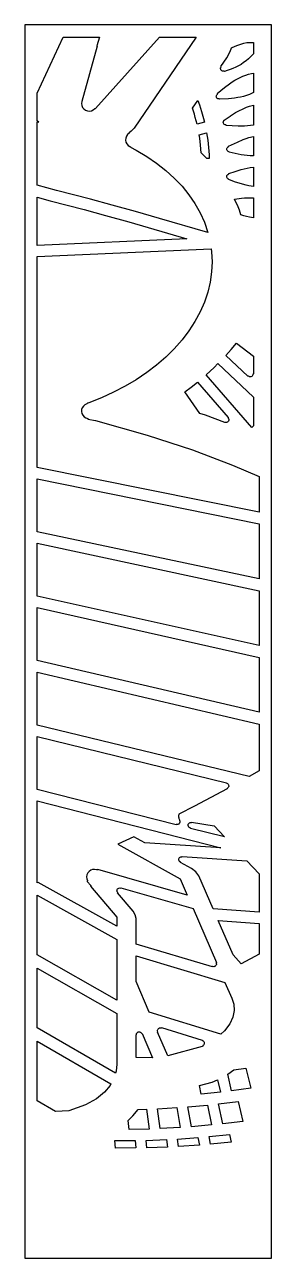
# Model space of a CAD drawing. Extents: x 0 to 400, y 0 to 2000.
import ezdxf

# ---------------------------------------------------------------- set-up
doc = ezdxf.new("R2010")
doc.units = 0
doc.layers.add('CUT', color=1, linetype='CONTINUOUS')
doc.layers.add('OUTLINE', color=7, linetype='CONTINUOUS')

msp = doc.modelspace()

# ---------------------------------------------------------------- linework, layer by layer
at = {"layer": 'CUT'}
for points in [[(101.72, 1860.21), (105.02, 1859.88), (108.28, 1860.44), (111.28, 1861.84), (113.87, 1864.04), (114.29, 1864.18), (114.66, 1864.02), (218.79, 1980), (278.28, 1980), (177.39, 1832.1), (174.44, 1828.84), (172.75, 1827.31), (169.29, 1824.7), (169.4, 1824.29), (169.2, 1823.9), (166.74, 1821.75), (164.95, 1819.08), (163.91, 1816.05), (163.68, 1812.85), (164.29, 1809.69), (165.69, 1806.79), (167.77, 1804.36), (170.46, 1802.52), (171.63, 1801.87), (171.75, 1801.66), (171.71, 1801.2), (180.88, 1796.53), (197.95, 1786.45), (213.98, 1775.53), (228.91, 1763.81), (242.65, 1751.34), (255.15, 1738.17), (266.32, 1724.36), (276.13, 1709.98), (284.52, 1695.08), (291.44, 1679.76), (297.1, 1663.08), (218.69, 1685.81), (179.91, 1696.87), (142.02, 1707.45), (106.98, 1716.9), (51.59, 1731.04), (20, 1739.8), (20, 1842.36), (23.23, 1842.04), (20, 1844.04), (20, 1889), (62.22, 1980), (121.24, 1980), (117.22, 1965.65), (117.58, 1965.37), (117.64, 1964.91), (92.66, 1875.65), (92.2, 1872.33), (92.62, 1869.04), (93.91, 1865.99), (95.96, 1863.37), (98.62, 1861.41)], [(337.75, 1928.9), (333.15, 1927.11), (328.47, 1925.53), (323.85, 1924.17), (323.77, 1924.37), (323.39, 1924.62), (322.3, 1924.5), (321.45, 1924.53), (320.62, 1924.75), (319.5, 1925.33), (318.6, 1926.21), (318.15, 1926.94), (317.85, 1927.73), (317.7, 1928.55), (317.79, 1929.82), (318.05, 1930.63), (318.52, 1931.56), (318.51, 1931.79), (318.27, 1932.15), (327.84, 1946.19), (333.51, 1956.56), (335.35, 1962.44), (341.14, 1965.2), (345.8, 1967.03), (350.6, 1968.61), (355.53, 1969.95), (360.31, 1971), (371, 1971), (371, 1952.68), (366.81, 1948.32), (363.02, 1944.77), (359.1, 1941.48), (355.07, 1938.44), (350.91, 1935.68), (346.63, 1933.17), (342.25, 1930.91)], [(330.62, 1879.85), (316, 1879), (315.95, 1879.22), (315.62, 1879.53), (314.51, 1879.6), (313.25, 1879.98), (312.49, 1880.44), (311.85, 1881.03), (311.33, 1881.74), (310.84, 1882.97), (310.74, 1884.28), (310.89, 1885.14), (311.44, 1886.34), (312.45, 1887.53), (312.47, 1887.98), (312.36, 1888.17), (324.19, 1898.1), (332.29, 1904.28), (336.43, 1907.14), (340.64, 1909.82), (344.95, 1912.3), (349.35, 1914.54), (353.85, 1916.54), (358.46, 1918.29), (363.18, 1919.77), (368.01, 1920.98), (371, 1921.55), (371, 1889.91), (364.33, 1886.91), (359.7, 1885.24), (355.01, 1883.82), (350.24, 1882.65), (345.42, 1881.69), (340.53, 1880.92)], [(280.77, 1877.17), (283.32, 1870.14), (286.93, 1859.02), (290.08, 1847.73), (291.48, 1842.03), (279.49, 1838.91), (276.73, 1849.61), (275.19, 1854.91), (272.11, 1864.48)], [(326.61, 1837.17), (326.21, 1837.39), (325.74, 1837.44), (324.91, 1837.68), (323.77, 1838.34), (322.89, 1839.29), (322.32, 1840.48), (322.13, 1841.77), (322.32, 1843.06), (322.47, 1843.48), (322.9, 1844.24), (323.16, 1844.6), (323.78, 1845.2), (333.48, 1851.52), (333.74, 1851.89), (333.65, 1852.34), (341.94, 1857.41), (346.35, 1859.89), (355.32, 1864.33), (359.89, 1866.23), (364.52, 1867.89), (371, 1869.71), (371, 1837.2), (366.01, 1836.38), (361.16, 1835.84), (356.28, 1835.52), (346.43, 1835.47), (336.49, 1835.97), (326.74, 1836.74)], [(286.46, 1792.34), (285.38, 1804.8), (283.94, 1815.85), (283.06, 1821.34), (295.06, 1824.44), (296.83, 1812.76), (298.13, 1800.99), (298.96, 1789.15), (299.19, 1783.21), (295.33, 1782.99)], [(327.95, 1798.23), (328.06, 1799.09), (328.55, 1800.3), (329.37, 1801.32), (330.66, 1802.21), (330.79, 1802.65), (330.73, 1802.85), (344.97, 1809.66), (354.32, 1813.59), (359.01, 1815.31), (363.73, 1816.82), (371, 1818.67), (371, 1787.46), (365.69, 1787.56), (360.85, 1787.9), (351.14, 1789.15), (341.42, 1790.98), (331.86, 1793.07), (331.87, 1793.29), (331.64, 1793.68), (330.2, 1794.24), (329.48, 1794.75), (328.88, 1795.38), (328.42, 1796.12), (328.1, 1796.93)], [(327.87, 1754.43), (328.09, 1755.27), (328.73, 1756.4), (329.67, 1757.3), (330.94, 1757.98), (331.08, 1758.17), (331.09, 1758.61), (341.42, 1762.04), (351.14, 1764.97), (360.85, 1767.33), (365.69, 1768.22), (371, 1768.91), (371, 1737.71), (363.73, 1738.73), (359.01, 1739.71), (349.64, 1742.26), (340.32, 1745.38), (331.04, 1748.81), (331.03, 1749.26), (330.9, 1749.45), (329.55, 1750.21), (328.91, 1750.8), (328.41, 1751.5), (327.92, 1752.71), (327.81, 1753.57)], [(168.75, 1680.13), (262.95, 1652.83), (20, 1641.95), (20, 1720.25), (41.14, 1714.35), (96.52, 1700.11), (131.15, 1690.7)], [(351.37, 1718.74), (356.28, 1719.19), (361.16, 1719.43), (366.01, 1719.44), (371, 1719.17), (371, 1686.66), (364.52, 1687.75), (359.89, 1688.89), (355.32, 1690.27), (350.72, 1691.92), (348.16, 1699.34), (346.13, 1704.44), (340.38, 1717.18)], [(20, 1624.28), (302.44, 1636.41), (303.1, 1631.86), (303.88, 1615.51), (303.1, 1599.09), (300.76, 1582.7), (296.86, 1566.38), (291.44, 1550.24), (284.52, 1534.35), (276.13, 1518.78), (266.32, 1503.59), (255.15, 1488.87), (242.65, 1474.68), (228.91, 1461.08), (213.98, 1448.14), (197.95, 1435.9), (180.88, 1424.43), (162.87, 1413.78), (144, 1403.98), (124.37, 1395.08), (104.06, 1387.11), (101.74, 1386.33), (101.77, 1386.1), (101.57, 1385.69), (100.66, 1385.33), (97.71, 1383.9), (95.26, 1381.76), (93.46, 1379.07), (92.41, 1376), (92.2, 1372.77), (92.83, 1369.58), (94.26, 1366.68), (96.41, 1364.25), (99.11, 1362.44), (102.24, 1361.39), (102.57, 1361.11), (102.63, 1360.71), (114.8, 1358.31), (198.79, 1334.71), (271.9, 1310.56), (336.78, 1285.99), (380, 1267.27), (380, 1209.7), (20, 1281.99)], [(368.13, 1429.61), (366.95, 1429.17), (365.66, 1429.07), (364.83, 1429.22), (364.04, 1429.52), (362.76, 1430.38), (362.54, 1430.41), (362.14, 1430.22), (326.21, 1463.89), (335.03, 1473.66), (343.6, 1483.7), (371, 1462.79), (371, 1434.06), (370.59, 1433.9), (370.45, 1433.71), (370.21, 1432.2), (369.68, 1431.05), (368.83, 1430.09)], [(294.23, 1432.53), (307.06, 1444.4), (313.31, 1450.53), (371, 1396.34), (371, 1349.37), (368.48, 1347.15)], [(330.6, 1357.36), (330.15, 1356.64), (329.55, 1356.01), (328.47, 1355.32), (327.64, 1355.05), (326.79, 1354.93), (325.93, 1354.99), (324.89, 1355.24), (324.48, 1355.04), (324.37, 1354.85), (293.16, 1366.67), (284.16, 1369.7), (259.64, 1404.49), (270.02, 1412.35), (280.21, 1420.51), (330.09, 1363.01), (329.94, 1362.84), (329.89, 1362.39), (330.67, 1361.13), (330.94, 1360.3), (331.06, 1359.45), (331, 1358.6)], [(380, 1190.58), (380, 1101.53), (20, 1177.65), (20, 1263.56)], [(380, 993.36), (20, 1073.31), (20, 1159.21), (380, 1082.41)], [(380, 885.19), (20, 968.97), (20, 1054.87), (380, 974.25)], [(380, 790.46), (363.84, 780.96), (20, 864.62), (20, 950.53), (380, 866.08)], [(250.54, 712.07), (251.19, 710.93), (250.94, 710.56), (250.94, 710.33), (251.55, 708.99), (251.71, 708.17), (251.67, 706.9), (251.25, 705.7), (250.53, 704.67), (249.89, 704.11), (249.16, 703.69), (248.35, 703.42), (247.52, 703.3), (246.09, 703.42), (245.88, 703.33), (245.63, 702.98), (20, 760.28), (20, 846.19), (327.15, 770.87), (327.2, 770.43), (327.35, 770.25), (328.78, 769.64), (329.49, 769.11), (330.07, 768.46), (330.51, 767.71), (330.81, 766.88), (330.92, 766.02), (330.86, 765.14), (330.63, 764.29), (330.23, 763.51), (329.37, 762.52), (328.46, 761.86), (328.36, 761.65), (328.42, 761.21), (319.14, 756.06), (275.34, 732.87), (250.26, 720.08), (249.83, 718.75), (249.63, 717.7), (249.57, 715.88), (249.87, 713.87), (250.12, 713.05)], [(100.93, 621.88), (100.34, 618.67), (100.62, 615.43), (101.73, 612.39), (101.76, 612.15), (101.69, 611.91), (101.45, 611.67), (101.45, 611.45), (101.24, 611.1), (107.08, 604.19), (107.22, 603.75), (107.01, 603.34), (149.62, 552.9), (149.62, 538.5), (21.66, 609.39), (20, 608.61), (20, 741.85), (317.86, 665.64), (194.92, 673.63), (176.86, 683.56), (151.27, 671.17), (252.1, 615.49), (263.58, 588.96), (118.83, 630.15), (118.54, 629.92), (118.09, 629.94), (117.86, 629.67), (117.62, 629.6), (116.66, 629.86), (113.43, 630.48), (110.17, 630.23), (107.1, 629.15), (104.43, 627.3), (102.32, 624.82)], [(265.06, 701.49), (265.07, 702.79), (265.29, 703.63), (265.67, 704.4), (266.51, 705.4), (267.21, 705.9), (268.42, 706.39), (269.28, 706.5), (270.35, 706.45), (270.72, 706.72), (270.79, 706.94), (307.33, 700.89), (324.06, 683.06), (268.77, 697.1), (268.72, 697.53), (268.57, 697.71), (267.14, 698.33), (266.15, 699.16), (265.43, 700.25)], [(251.29, 643.55), (250.53, 644.57), (250.11, 645.77), (250.04, 647.04), (250.2, 647.87), (250.51, 648.67), (251.25, 649.69), (252.26, 650.48), (253.44, 650.93), (254.96, 651.07), (255.16, 651.19), (255.35, 651.59), (360.2, 644.57), (380, 623.48), (380, 561.16), (305.49, 566.74), (282.34, 620.09), (277.77, 626.69), (270.5, 632.1), (252.53, 641.97), (252.59, 642.41), (252.49, 642.62)], [(308.98, 473.51), (308.22, 473.09), (307.4, 472.84), (306.53, 472.74), (305, 472.93), (304.78, 472.85), (304.52, 472.51), (180.6, 509.05), (180.6, 550.87), (179.41, 556.88), (175.91, 562.57), (150.64, 592.39), (150.85, 592.78), (150.83, 593.01), (150.02, 594.33), (149.76, 595.16), (149.66, 596.01), (149.73, 596.88), (149.97, 597.7), (150.62, 598.82), (151.56, 599.7), (152.71, 600.27), (153.99, 600.48), (155.48, 600.31), (155.87, 600.54), (155.96, 600.74), (272.98, 567.22), (310.87, 479.63), (310.56, 479.33), (310.51, 479.1), (310.8, 478.06), (310.9, 477.2), (310.83, 476.34), (310.72, 475.92), (310.19, 474.74), (309.65, 474.07)], [(149.62, 418.68), (20, 492.06), (20, 588.73), (149.62, 516.63)], [(313.66, 547.92), (380, 542.83), (380, 493.18), (351.17, 477.63), (337.95, 491.95)], [(338.95, 411.85), (339.57, 401.61), (337.58, 391.02), (332.61, 380.06), (323.97, 368.65), (318.16, 363.54), (201.8, 399.06), (180.6, 448.77), (180.6, 490.16), (324.84, 447.35), (335.9, 421.78)], [(147.45, 300.12), (20, 373.81), (20, 470.48), (149.62, 396.81), (149.62, 315.03), (148.43, 303.24)], [(186.01, 367.19), (187.26, 366.88), (188.02, 366.49), (188.98, 365.63), (189.74, 364.43), (190.17, 364.27), (190.39, 364.32), (207.09, 325.04), (180.6, 325.35), (180.6, 362.21), (181.01, 362.37), (181.15, 362.56), (181.29, 363.66), (181.53, 364.49), (181.94, 365.25), (182.8, 366.21), (183.51, 366.68), (184.31, 367.02), (185.15, 367.18)], [(289.83, 345.42), (289.03, 344.81), (288.93, 344.36), (289.01, 344.16), (287.93, 343.53), (232.05, 328.13), (215.53, 366.86), (215.72, 366.98), (215.9, 367.39), (215.61, 368.44), (215.51, 369.31), (215.59, 370.16), (215.84, 371.01), (216.24, 371.77), (216.78, 372.44), (217.84, 373.22), (218.63, 373.54), (219.49, 373.72), (220.35, 373.71), (221.44, 373.54), (221.83, 373.76), (221.92, 373.95), (287.84, 353.7), (287.81, 353.48), (288.01, 353.07), (289.37, 352.4), (290.33, 351.54), (290.99, 350.46), (291.24, 349.66), (291.32, 348.39), (291.04, 347.15), (290.42, 346.04)], [(139.83, 282.69), (138.55, 280.38), (129.31, 269.36), (116.41, 258.72), (98.46, 248.6), (71.87, 239.36), (49.87, 237.92), (20, 255.55), (20, 352.22)], [(339.25, 305.48), (358.4, 308.35), (366.58, 276.09), (335.42, 271.65), (329.55, 298.37)], [(317.37, 269.38), (286.29, 265.98), (283.66, 280.12), (303.87, 285.69), (312.95, 289.52)], [(175.28, 230.8), (184.08, 241.29), (197.52, 241.71), (201.89, 209.58), (169.53, 208.87), (168, 223.59)], [(252.34, 212.05), (219.79, 210.26), (215.4, 242.45), (246.89, 244.28)], [(296.49, 248.49), (303.03, 216.19), (270.33, 213.32), (264.86, 245.62)], [(353.9, 222.03), (321.09, 218.07), (314.53, 250.43), (346.26, 254.36)], [(301.33, 185.14), (299.07, 197.28), (332.43, 200.7), (335.1, 188.56)], [(146.09, 190.79), (178.94, 190.92), (180.38, 178.88), (147.14, 178.79)], [(196.8, 191.28), (229.85, 192.48), (231.69, 180.4), (198.24, 179.22)], [(247.8, 193.43), (281.03, 195.74), (283.28, 183.62), (249.65, 181.33)]]:
    msp.add_lwpolyline(points, close=True, dxfattribs=at)
at = {"layer": 'OUTLINE'}
msp.add_lwpolyline([(0, 0), (400, 0), (400, 2000), (0, 2000)], close=True, dxfattribs=at)

doc.saveas('drawing.dxf')
